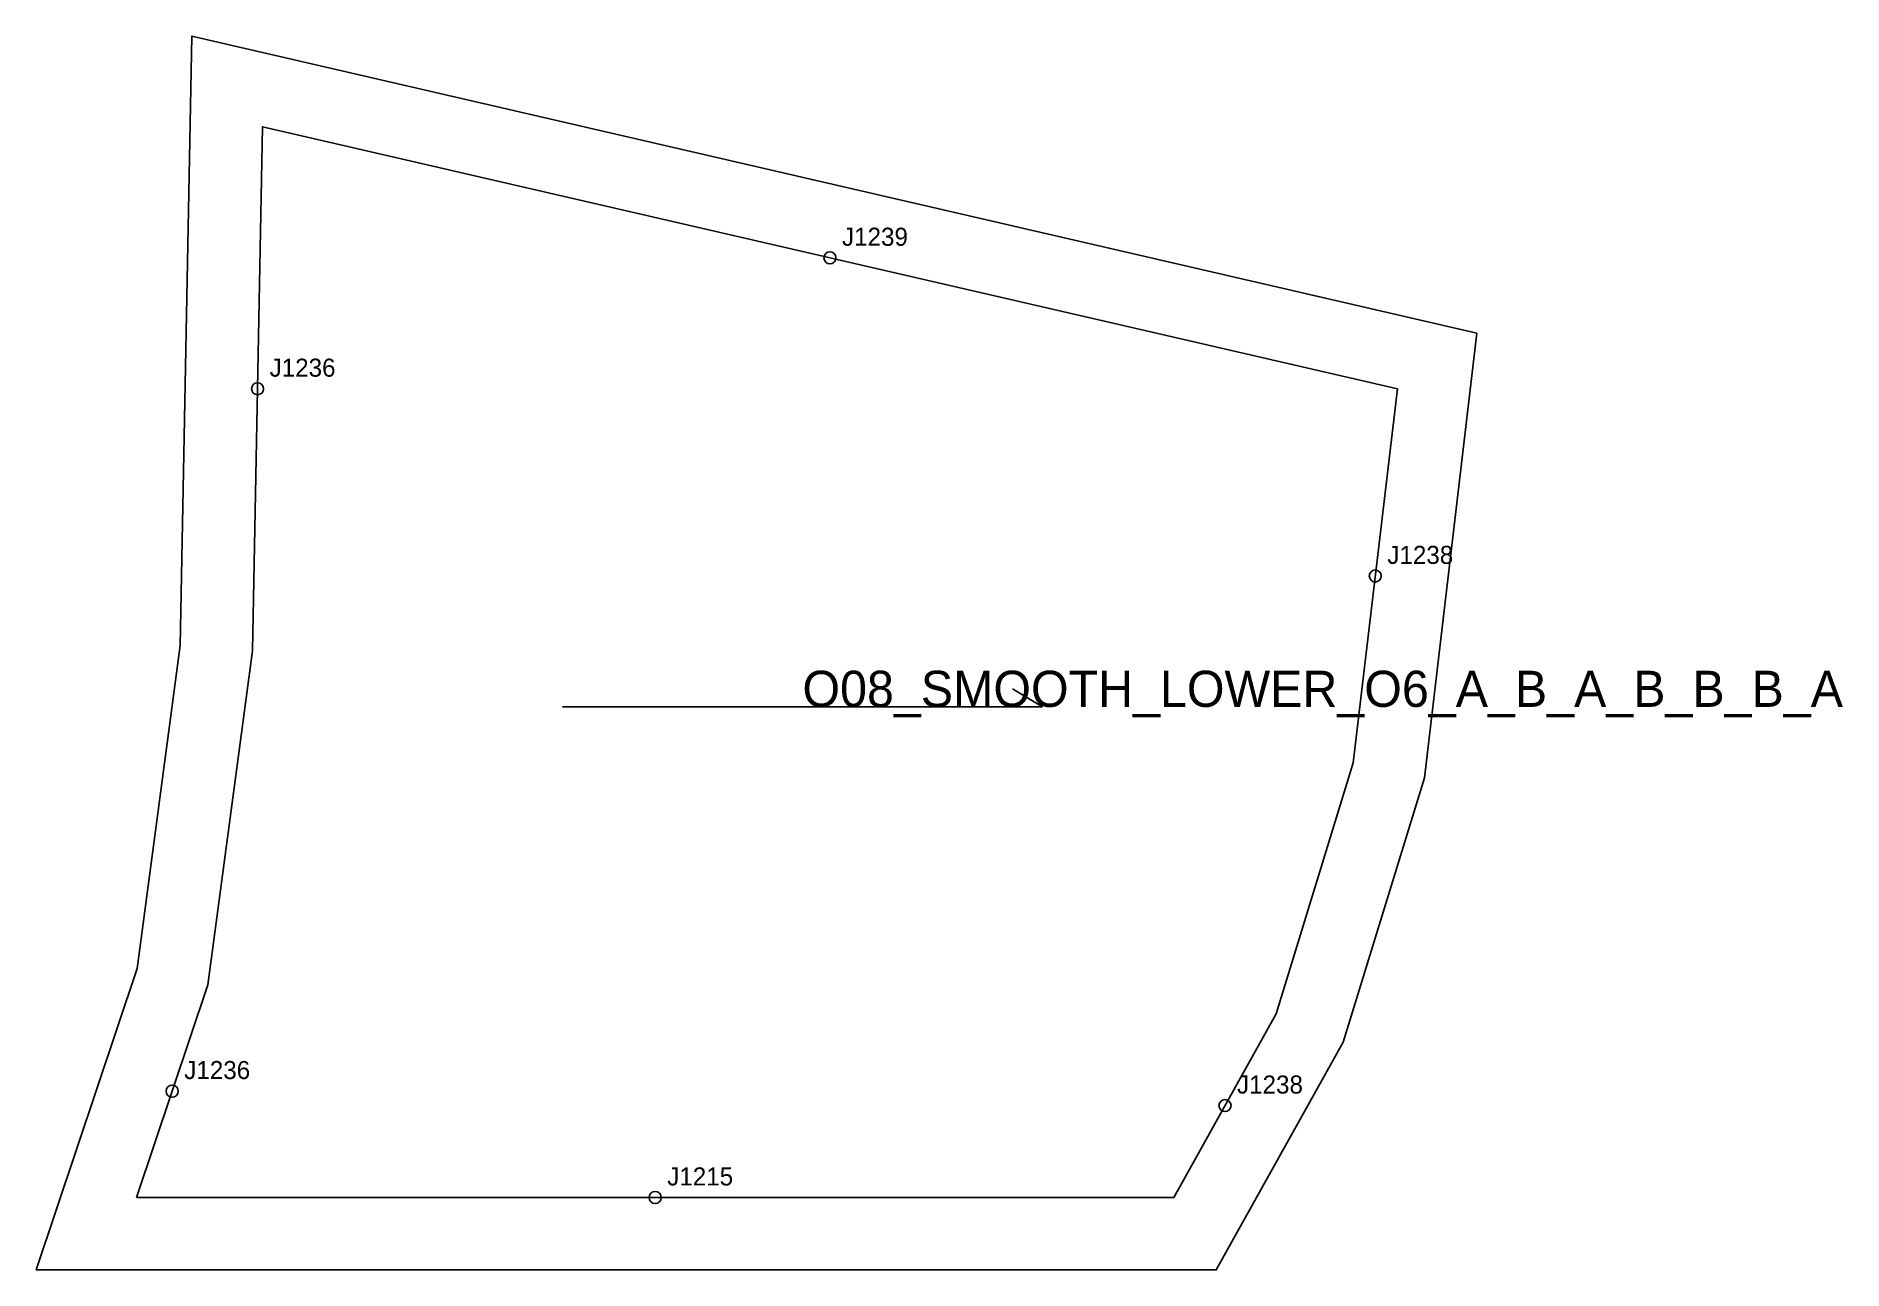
# Model space of a CAD drawing. Header units: millimetres. Extents: x -17 to 283, y -12 to 193.
import ezdxf

# ---------------------------------------------------------------- set-up
doc = ezdxf.new("R2010")
doc.units = ezdxf.units.MM
for name, color, linetype in [('CUT', 1, 'Continuous'), ('GRAIN', 3, 'Continuous'), ('LABEL', 7, 'Continuous'), ('NOTCH', 2, 'Continuous'), ('SEW', 5, 'Continuous')]:
    doc.layers.add(name, color=color, linetype=linetype)

msp = doc.modelspace()

# ---------------------------------------------------------------- linework, layer by layer
at = {"layer": 'CUT'}
msp.add_lwpolyline([(-16.67, -12), (0.07, 38.02), (7.24, 91.6), (9.18, 192.68), (222.28, 143.42), (213.59, 69.62), (200.12, 25.77), (179.06, -12), (-16.67, -12)], close=True, dxfattribs=at)
at = {"layer": 'GRAIN'}
for p, q in [((150.26, 81.4), (145.26, 84.4)), ((70.61, 81.4), (150.26, 81.4))]:
    msp.add_line(p, q, dxfattribs=at)
at = {"layer": 'NOTCH'}
for centre in [(115, 155.9), (20.06, 134.18), (205.45, 103.12), (5.9, 17.65), (180.52, 15.25), (86.01, 0)]:
    msp.add_circle(centre, 1, dxfattribs=at)
at = {"layer": 'SEW'}
msp.add_lwpolyline([(0, 0), (172.01, 0), (189.02, 30.5), (201.8, 72.1), (209.11, 134.15), (20.9, 177.66), (19.23, 90.69), (11.81, 35.29)], close=True, dxfattribs=at)

# ---------------------------------------------------------------- texts
at = {"layer": 'LABEL'}
for s, height, p in [('J1239', 3, (117, 157.9)), ('J1236', 3, (22.06, 136.18)), ('J1238', 3, (207.45, 105.12)), ('O08_SMOOTH_LOWER_O6_A_B_A_B_B_B_A', 6, (110.44, 81.4)), ('J1236', 3, (7.9, 19.65)), ('J1238', 3, (182.52, 17.25)), ('J1215', 3, (88.01, 2))]:
    msp.add_text(s, height=height, dxfattribs=at).set_placement(p)

doc.saveas('drawing.dxf')
